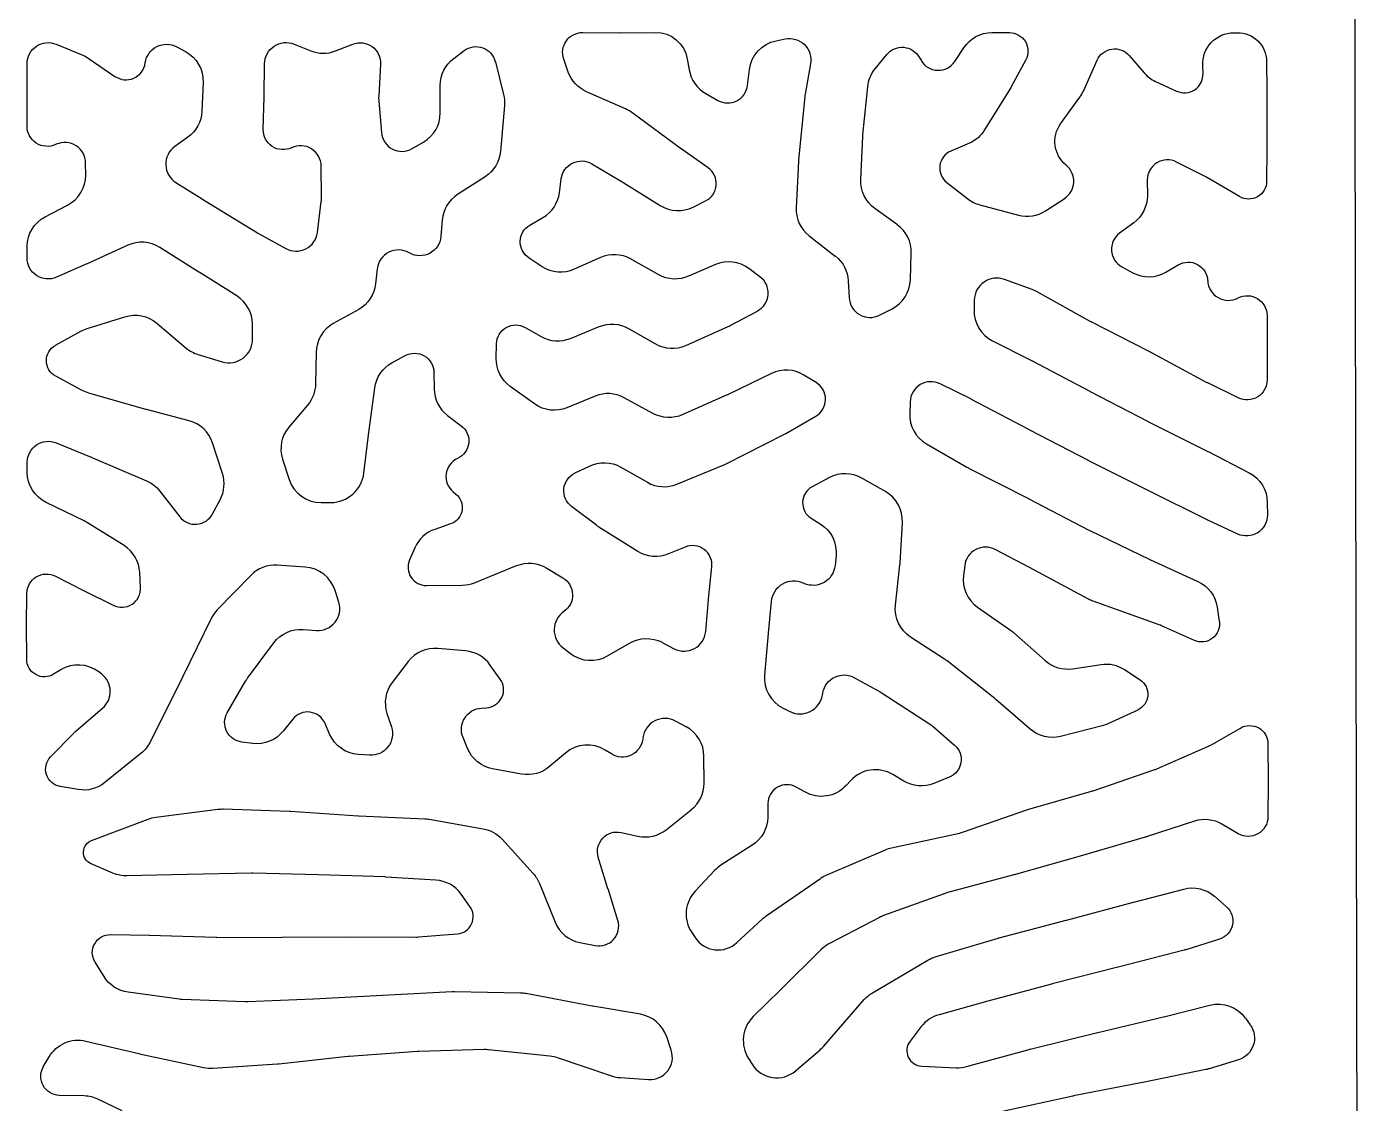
# Model space of a CAD drawing. Header units: inches. Extents: x 126 to 186, y 0 to 60.
# Drawn here: x 132.5 to 140.02, y 47.15 to 53.24 of the extents above; entities that cross this region are included whole.
import ezdxf

# ---------------------------------------------------------------- set-up
doc = ezdxf.new("R2010")
doc.units = ezdxf.units.IN
doc.header["$LTSCALE"] = 100
doc.header["$MEASUREMENT"] = 0
doc.layers.add('Default', color=18, linetype='Continuous', true_color=0x000000)

msp = doc.modelspace()

# ---------------------------------------------------------------- linework, layer by layer
at = {"layer": 'Default'}
for p, q in [((135.6384, 53.2042), (135.8457, 53.2025)), ((135.8495, 53.2025), (136.0499, 53.2048)), ((136.731, 53.1575), (136.7819, 53.1679)), ((137.9514, 53.2037), (138.0504, 53.2036)), ((139.3185, 53.2031), (139.339, 53.2033)), ((132.6614, 53.138), (132.8136, 53.0757)), ((133.344, 53.1233), (133.3927, 53.0971)), ((134.0067, 53.1387), (134.1008, 53.1007)), ((134.2415, 53.1001), (134.3385, 53.1383)), ((134.9094, 53.0577), (134.9685, 53.102)), ((137.2911, 52.9988), (137.3575, 53.0799)), ((137.7416, 53.0409), (137.7925, 53.1182)), ((138.727, 53.0745), (138.8118, 52.9764)), ((132.4975, 52.853), (132.498, 53.0288)), ((132.8495, 53.0562), (132.9944, 52.9562)), ((133.1655, 53.0308), (133.1659, 53.0338)), ((133.8381, 52.8443), (133.8402, 53.0278)), ((134.4957, 53.0245), (134.4853, 52.8438)), ((135.1445, 53.0393), (135.1906, 52.8543)), ((135.557, 52.9806), (135.5312, 53.0542)), ((136.2295, 53.055), (136.2402, 52.9926)), ((136.5698, 52.9052), (136.5806, 52.9942)), ((136.9265, 53.0265), (136.8954, 52.8565)), ((137.5406, 53.0646), (137.5507, 53.047)), ((138.1426, 53.0491), (138.0625, 52.9)), ((138.4685, 52.8731), (138.5461, 53.0477)), ((139.1445, 52.9729), (139.1426, 53.0178)), ((139.5034, 53.0417), (139.5046, 52.8793)), ((133.4924, 52.9224), (133.4861, 52.7595)), ((138.8759, 52.9281), (138.9952, 52.8729)), ((132.4975, 52.6749), (132.4975, 52.8525)), ((134.8333, 52.7494), (134.8333, 52.9055)), ((135.8804, 52.7725), (135.6597, 52.8697)), ((136.3341, 52.8591), (136.4025, 52.8205)), ((137.2224, 52.6262), (137.2491, 52.8972)), ((138.0567, 52.8899), (137.9101, 52.6532)), ((139.5046, 52.8778), (139.5045, 52.5413)), ((133.8329, 52.6565), (133.838, 52.8412)), ((134.4857, 52.8169), (134.5008, 52.6386)), ((135.1955, 52.792), (135.1729, 52.5322)), ((136.8931, 52.8406), (136.8587, 52.4849)), ((138.3398, 52.6883), (138.4488, 52.839)), ((136.1967, 52.5446), (135.9167, 52.7514)), ((137.2103, 52.3725), (137.2217, 52.6164)), ((132.6629, 52.5722), (132.6594, 52.5706)), ((133.407, 52.6125), (133.3328, 52.5593)), ((134.6748, 52.548), (134.7387, 52.585)), ((136.3473, 52.4384), (136.2001, 52.5422)), ((137.824, 52.5788), (137.7187, 52.5332)), ((139.5045, 52.541), (139.5041, 52.3638)), ((132.829, 52.3976), (132.8288, 52.4657)), ((136.858, 52.4758), (136.8454, 52.2135)), ((139.1601, 52.3881), (138.9945, 52.472)), ((134.1625, 52.2748), (134.1603, 52.4487)), ((135.69, 52.4619), (135.852, 52.3661)), ((133.339, 52.3557), (133.4924, 52.2592)), ((135.0868, 52.3891), (134.9307, 52.2882)), ((135.5067, 52.2978), (135.5172, 52.3778)), ((135.8558, 52.3637), (136.0767, 52.2258)), ((137.6961, 52.3567), (137.8146, 52.2641)), ((138.8297, 52.3706), (138.8298, 52.2815)), ((139.3509, 52.2763), (139.1705, 52.3824)), ((133.4946, 52.2579), (133.7995, 52.0717)), ((134.1388, 52.0739), (134.161, 52.2485)), ((136.262, 52.2169), (136.3331, 52.2523)), ((138.254, 52.1956), (138.3598, 52.2641)), ((132.6004, 52.1628), (132.7267, 52.2285)), ((137.4167, 52.117), (137.2886, 52.2098)), ((137.8824, 52.2303), (138.1016, 52.1716)), ((134.8446, 52.1448), (134.8365, 52.0506)), ((135.3399, 52.1156), (135.4134, 52.1581)), ((138.7528, 52.1285), (138.6726, 52.0691)), ((133.8066, 52.0677), (133.9597, 51.983)), ((136.919, 52.054), (137.0658, 51.9405)), ((132.498, 51.9289), (132.4981, 51.9946)), ((133.0674, 52.0015), (132.8381, 51.897)), ((133.4692, 51.849), (133.2478, 51.9892)), ((134.6592, 51.9575), (134.6565, 51.959)), ((137.4903, 51.8054), (137.4951, 51.9571)), ((132.8354, 51.8958), (132.6634, 51.8206)), ((134.4775, 51.8679), (134.468, 51.7832)), ((135.4093, 51.8799), (135.3348, 51.9286)), ((135.7391, 51.9315), (135.5905, 51.8654)), ((136.0681, 51.8345), (135.9093, 51.9236)), ((136.3883, 51.8917), (136.2368, 51.8259)), ((136.6404, 51.8233), (136.577, 51.8701)), ((138.686, 51.879), (138.7476, 51.8457)), ((138.9347, 51.8491), (139.0049, 51.8906)), ((133.6829, 51.7147), (133.4698, 51.8487)), ((137.1394, 51.7998), (137.1442, 51.7052)), ((138.1788, 51.7509), (138.0217, 51.8079)), ((138.511, 51.5689), (138.2063, 51.7383)), ((134.3721, 51.6386), (134.2283, 51.5579)), ((137.3157, 51.606), (137.3866, 51.6421)), ((137.8516, 51.6914), (137.8503, 51.6348)), ((139.3418, 51.7027), (139.3432, 51.7034)), ((132.8366, 51.5298), (133.0511, 51.597)), ((136.4717, 51.5471), (136.6261, 51.6295)), ((138.8406, 51.3997), (138.5166, 51.566)), ((139.5068, 51.6041), (139.5075, 51.4216)), ((132.6582, 51.4354), (132.8014, 51.5147)), ((133.2304, 51.5609), (133.3974, 51.4201)), ((133.7723, 51.4709), (133.7718, 51.555)), ((135.3136, 51.5365), (135.4037, 51.4854)), ((135.5698, 51.4749), (135.7307, 51.5412)), ((135.8971, 51.5306), (136.0499, 51.4435)), ((136.2214, 51.435), (136.4596, 51.5412)), ((135.1499, 51.3607), (135.1515, 51.444)), ((137.9549, 51.4608), (138.1749, 51.3501)), ((139.5075, 51.4203), (139.5071, 51.2401)), ((133.4649, 51.3835), (133.6003, 51.3425)), ((134.1312, 51.3952), (134.1285, 51.2175)), ((134.56, 51.3363), (134.6351, 51.3773)), ((138.1787, 51.3482), (138.5044, 51.1753)), ((139.1647, 51.226), (138.8437, 51.3981)), ((132.8097, 51.1805), (132.6595, 51.2607)), ((134.7976, 51.2826), (134.799, 51.1882)), ((136.7058, 51.2766), (136.4607, 51.1577)), ((136.958, 51.2246), (136.8882, 51.2675)), ((134.4258, 50.9145), (134.4628, 51.1944)), ((135.3659, 51.1041), (135.2286, 51.2032)), ((137.8318, 51.1323), (137.658, 51.2177)), ((139.344, 51.1385), (139.1713, 51.2226)), ((133.1688, 51.073), (132.8467, 51.1655)), ((135.7093, 51.1483), (135.5495, 51.0824)), ((136.0352, 51.0504), (135.8729, 51.1393)), ((136.4548, 51.1549), (136.2035, 51.0434)), ((137.489, 51.1168), (137.4866, 51.0503)), ((138.1635, 50.957), (137.8367, 51.1298)), ((138.5063, 51.1743), (138.8351, 51.0044)), ((133.4135, 51.0089), (133.1731, 51.0719)), ((134.0834, 51.0976), (133.9777, 50.9729)), ((134.8745, 51.0393), (134.952, 50.9808)), ((136.7867, 50.9377), (136.9552, 51.0345)), ((138.8371, 51.0034), (139.1715, 50.8356)), ((134.4014, 50.7134), (134.4256, 50.9125)), ((136.4452, 50.7638), (136.7781, 50.933)), ((138.4973, 50.7835), (138.1647, 50.9563)), ((132.662, 50.884), (132.8608, 50.8033)), ((133.6021, 50.7102), (133.5462, 50.8835)), ((137.5814, 50.8788), (137.8103, 50.7466)), ((139.1736, 50.8345), (139.4053, 50.7147)), ((132.4989, 50.7177), (132.499, 50.7744)), ((132.8644, 50.8018), (133.1735, 50.669)), ((133.9418, 50.7918), (133.9786, 50.6776)), ((135.595, 50.7136), (135.677, 50.7529)), ((135.8531, 50.7467), (136.0042, 50.6607)), ((136.1705, 50.6501), (136.4314, 50.7574)), ((137.8191, 50.7417), (138.1585, 50.5691)), ((138.8338, 50.6145), (138.4997, 50.7823)), ((137.033, 50.6873), (136.936, 50.6359)), ((137.349, 50.6093), (137.2153, 50.6848)), ((133.2487, 50.6108), (133.3604, 50.4665)), ((134.9067, 50.6063), (134.9213, 50.5945)), ((139.1675, 50.4485), (138.8344, 50.6142)), ((132.8207, 50.4422), (132.6059, 50.5466)), ((133.5461, 50.4822), (133.5889, 50.5623)), ((134.1609, 50.5459), (134.2142, 50.5463)), ((135.7154, 50.4176), (135.5758, 50.5233)), ((138.1605, 50.5681), (138.4986, 50.3909)), ((139.508, 50.5467), (139.5083, 50.4759)), ((136.9298, 50.4576), (136.9814, 50.4254)), ((137.4322, 50.204), (137.4453, 50.4331)), ((139.3405, 50.3682), (139.1722, 50.4462)), ((133.046, 50.3026), (132.8384, 50.4324)), ((134.8914, 50.4253), (134.8027, 50.3948)), ((135.9498, 50.2699), (135.7293, 50.408)), ((138.5041, 50.3881), (138.8442, 50.2239)), ((134.6902, 50.2912), (134.6598, 50.2216)), ((136.2171, 50.2944), (136.1235, 50.2555)), ((137.0701, 50.2454), (137.0647, 50.1903)), ((138.1629, 50.1797), (137.9705, 50.2806)), ((138.8479, 50.2221), (139.1155, 50.1)), ((133.1396, 50.0668), (133.1349, 50.1519)), ((133.7618, 50.1347), (133.5726, 49.9389)), ((134.0699, 50.1818), (133.9108, 50.1922)), ((135.0265, 50.0933), (135.265, 50.1898)), ((135.4347, 50.1761), (135.5258, 50.1209)), ((136.3502, 50.0001), (136.3684, 50.182)), ((137.4064, 49.9655), (137.4314, 50.1942)), ((137.7977, 50.1905), (137.7906, 50.1348)), ((138.4969, 49.9999), (138.1646, 50.1787)), ((132.6579, 50.1304), (132.8202, 50.0479)), ((134.7554, 50.0772), (134.9574, 50.0795)), ((136.8894, 50.089), (136.8843, 50.0913)), ((132.4953, 49.8534), (132.4966, 50.0322)), ((132.8213, 50.0473), (132.9852, 49.9654)), ((134.2597, 49.9824), (134.2388, 50.049)), ((136.3335, 49.8172), (136.35, 49.9983)), ((136.7038, 49.9867), (136.6864, 49.8074)), ((138.8969, 49.8551), (138.5232, 49.9882)), ((137.87, 49.9553), (138.0559, 49.825)), ((139.2244, 49.9557), (139.2367, 49.8744)), ((132.4956, 49.6603), (132.4953, 49.8517)), ((133.5386, 49.8905), (133.3764, 49.5597)), ((139.0956, 49.7669), (138.9107, 49.8495)), ((134.0581, 49.8288), (134.1339, 49.8233)), ((136.0866, 49.7559), (136.1553, 49.72)), ((136.6862, 49.8053), (136.6661, 49.5703)), ((137.6839, 49.6607), (137.4918, 49.7855)), ((138.0727, 49.8117), (138.2528, 49.6524)), ((133.7444, 49.5539), (133.8921, 49.7526)), ((134.9768, 49.7072), (134.8198, 49.7211)), ((135.5275, 49.7239), (135.5685, 49.6927)), ((135.7794, 49.6797), (135.9029, 49.7517)), ((134.6521, 49.6474), (134.5615, 49.529)), ((135.172, 49.5485), (135.1143, 49.6287)), ((137.9673, 49.438), (137.6981, 49.6505)), ((138.4069, 49.6068), (138.5686, 49.631)), ((132.6877, 49.6), (132.6475, 49.5754)), ((132.9198, 49.5754), (132.9025, 49.5887)), ((133.3758, 49.5585), (133.1929, 49.1916)), ((133.6292, 49.3582), (133.7327, 49.5361)), ((137.1751, 49.5561), (137.3192, 49.4758)), ((138.7013, 49.6018), (138.7885, 49.5444)), ((136.9936, 49.4575), (136.9959, 49.4707)), ((137.3301, 49.4692), (137.5979, 49.2955)), ((132.7744, 49.255), (132.9249, 49.3837)), ((135.0668, 49.3844), (135.0948, 49.3861)), ((136.7705, 49.3841), (136.8095, 49.3646)), ((138.1677, 49.2649), (137.9739, 49.4326)), ((133.9991, 49.3214), (133.9455, 49.2541)), ((134.5319, 49.3541), (134.5571, 49.2773)), ((136.2229, 49.2788), (136.1627, 49.3108)), ((138.7754, 49.373), (138.6069, 49.2955)), ((132.6305, 49.1077), (132.7613, 49.2428)), ((134.2074, 49.2374), (134.1825, 49.2963)), ((137.6193, 49.2794), (137.7406, 49.1738)), ((138.5741, 49.2839), (138.3386, 49.2244)), ((139.2109, 49.1868), (139.3561, 49.2714)), ((133.7736, 49.184), (133.7118, 49.1917)), ((134.9871, 49.1557), (134.9619, 49.217)), ((135.9785, 49.216), (135.9775, 49.2081)), ((138.8826, 49.0407), (139.1919, 49.1772)), ((139.5114, 49.1827), (139.5126, 48.9669)), ((133.1424, 49.1287), (132.9377, 48.963)), ((134.4333, 49.1177), (134.3697, 49.1219)), ((135.5405, 49.13), (135.451, 49.0534)), ((135.8003, 49.1246), (135.765, 49.1467)), ((136.3241, 48.9591), (136.3236, 49.1117)), ((135.2929, 49.0108), (135.1284, 49.0411)), ((137.4529, 48.9712), (137.3909, 49.0084)), ((138.5227, 48.917), (138.8673, 49.0348)), ((132.7861, 48.9233), (132.6851, 48.9406)), ((136.8938, 48.9097), (136.8457, 48.937)), ((137.1539, 48.9749), (137.1267, 48.9457)), ((137.7105, 48.9939), (137.6221, 48.958)), ((139.5126, 48.9647), (139.5114, 48.7694)), ((138.1592, 48.8127), (138.5135, 48.9141)), ((133.2251, 48.7671), (133.5761, 48.8121)), ((133.6063, 48.8136), (133.9806, 48.8017)), ((133.9875, 48.8014), (134.3688, 48.7753)), ((136.1099, 48.6966), (136.2523, 48.8097)), ((136.6851, 48.845), (136.684, 48.7655)), ((137.791, 48.6839), (138.1486, 48.8094)), ((132.8624, 48.6352), (133.182, 48.7563)), ((134.3731, 48.775), (134.7458, 48.758)), ((134.77, 48.7554), (135.0753, 48.7018)), ((139.0964, 48.7442), (138.8241, 48.6553)), ((139.3438, 48.6738), (139.251, 48.7278)), ((135.1832, 48.6423), (135.3586, 48.4487)), ((135.8555, 48.6809), (135.9506, 48.6598)), ((137.3839, 48.5946), (137.7682, 48.6775)), ((138.8179, 48.6534), (138.4508, 48.5472)), ((136.5965, 48.6081), (136.4197, 48.495)), ((137.0151, 48.4397), (137.3489, 48.5834)), ((132.9833, 48.4509), (132.8596, 48.5038)), ((135.781, 48.3625), (135.7266, 48.5417)), ((138.4497, 48.5469), (138.0767, 48.4415)), ((133.4032, 48.4429), (133.0622, 48.4356)), ((133.7668, 48.4513), (133.4035, 48.4429)), ((134.1444, 48.4407), (133.7766, 48.4513)), ((134.5197, 48.4292), (134.1448, 48.4407)), ((134.8086, 48.411), (134.5258, 48.4289)), ((136.384, 48.4655), (136.2751, 48.3502)), ((136.6745, 48.2086), (136.9821, 48.4214)), ((138.0746, 48.441), (137.6955, 48.3386)), ((135.001, 48.2629), (134.9507, 48.3326)), ((135.3941, 48.3921), (135.4819, 48.1739)), ((135.8367, 48.1836), (135.7814, 48.3612)), ((137.6805, 48.3339), (137.3387, 48.2104)), ((138.753, 48.286), (139.0358, 48.3607)), ((138.3733, 48.1844), (138.7524, 48.2858)), ((139.2096, 48.3198), (139.2767, 48.261)), ((136.5099, 48.058), (136.653, 48.1914)), ((137.3155, 48.2002), (137.0339, 48.0536)), ((137.9929, 48.0858), (138.3718, 48.184)), ((132.9703, 48.1035), (133.1875, 48.0997)), ((133.1901, 48.0997), (133.565, 48.0879)), ((134.7106, 48.09), (134.9287, 48.1069)), ((136.2544, 48.1155), (136.2734, 48.0866)), ((133.571, 48.0878), (133.9382, 48.0879)), ((133.9392, 48.0879), (134.3158, 48.0901)), ((134.3172, 48.0901), (134.6956, 48.0894)), ((135.6216, 48.0585), (135.7089, 48.0413)), ((137.6313, 47.9774), (137.9859, 48.0839)), ((139.2383, 48.0782), (139.0469, 48.0177)), ((136.9883, 48.0204), (136.754, 47.7897)), ((137.2764, 47.7745), (137.5894, 47.9591)), ((139.0371, 48.0149), (138.6644, 47.9188)), ((132.9327, 47.8658), (132.8819, 47.9481)), ((138.6637, 47.9186), (138.2912, 47.8241)), ((138.2886, 47.8234), (137.929, 47.7266)), ((133.3566, 47.7383), (133.0688, 47.7774)), ((133.7303, 47.7234), (133.3751, 47.7367)), ((134.1154, 47.7386), (133.7452, 47.7234)), ((134.5067, 47.7585), (134.1173, 47.7387)), ((134.9001, 47.7794), (134.5071, 47.7585)), ((135.2859, 47.7727), (134.9137, 47.7796)), ((135.6916, 47.699), (135.3175, 47.7695)), ((136.7536, 47.7893), (136.6023, 47.6393)), ((136.9993, 47.4713), (137.2296, 47.7356)), ((137.9278, 47.7263), (137.6525, 47.6505)), ((135.9646, 47.6527), (135.6951, 47.6983)), ((138.9311, 47.641), (139.1824, 47.7048)), ((137.5522, 47.5829), (137.4888, 47.5001)), ((138.5495, 47.5492), (138.9288, 47.6404)), ((139.3837, 47.6312), (139.4116, 47.5921)), ((132.8304, 47.5013), (133.1295, 47.4304)), ((136.1386, 47.449), (136.1131, 47.5255)), ((138.167, 47.4555), (138.5487, 47.549)), ((133.1339, 47.4294), (133.4958, 47.3526)), ((134.3183, 47.4157), (134.7043, 47.4436)), ((134.7125, 47.444), (135.0811, 47.4546)), ((135.1062, 47.4536), (135.4533, 47.4176)), ((136.842, 47.3333), (136.9801, 47.4522)), ((137.8078, 47.357), (138.162, 47.4542)), ((132.5896, 47.3556), (132.6222, 47.4118)), ((133.5476, 47.3488), (133.9139, 47.3727)), ((133.9217, 47.3734), (134.3117, 47.4151)), ((135.4949, 47.4085), (135.8007, 47.3044)), ((136.5751, 47.4034), (136.5958, 47.3704)), ((137.5544, 47.3592), (137.749, 47.3504)), ((139.345, 47.3955), (139.1785, 47.3448)), ((135.8493, 47.2946), (136.0111, 47.2839)), ((139.1611, 47.3404), (138.8034, 47.2673)), ((138.8019, 47.267), (138.4127, 47.1908)), ((132.8211, 47.1908), (132.6799, 47.1943)), ((133.0359, 47.1074), (132.8973, 47.1727)), ((138.4088, 47.19), (138.0115, 47.1036))]:
    msp.add_line(p, q, dxfattribs=at)
at = {"layer": 'Default', "extrusion": (0, 0, -1)}
for centre, radius, start, end in [((-132.6165, 53.0284), 0.1185, 0.16334, 112.28835), ((-133.2863, 53.0163), 0.1216, 8.2923, 118.33109), ((-133.9613, 53.0264), 0.1211, 0.67206, 111.98418), ((-134.3807, 53.0311), 0.1152, 68.5129, 183.28364), ((-135.6375, 53.0915), 0.1127, 340.65463, 90.46467), ((-136.052, 53.0247), 0.1801, 89.34529, 170.30126), ((-136.7693, 52.9714), 0.19, 6.91213, 78.37692), ((-136.8065, 53.0485), 0.122, 78.37692, 190.37017), ((-137.9512, 53.0137), 0.19, 33.36376, 90.0717), ((-138.0502, 53.0988), 0.1049, 90.0717, 208.24596), ((-139.3201, 53.0254), 0.1777, 357.55699, 89.46549), ((-139.3405, 53.0404), 0.1629, 89.46549, 179.56453), ((-132.7416, 52.8998), 0.19, 112.28835, 124.61436), ((-133.3026, 52.9298), 0.19, 118.33109, 182.22749), ((-135.0357, 53.0122), 0.1121, 53.16457, 166.03074), ((-137.4438, 53.0094), 0.1115, 39.26626, 150.27779), ((-138.6451, 53.0037), 0.1083, 23.96864, 139.17305), ((-135.0233, 52.9056), 0.19, 359.97755, 53.16457), ((-137.4382, 52.8785), 0.19, 5.64089, 39.26626), ((-135.7363, 53.0435), 0.19, 293.76485, 340.65463), ((-132.6875, 52.8525), 0.19, 0.00076, 0.16334), ((-135.0062, 52.8084), 0.19, 166.03074, 184.95633), ((-137.8951, 52.9899), 0.19, 208.24596, 211.76783), ((-139.3146, 52.8778), 0.19, 179.56453, 180.01921), ((-133.2962, 52.7669), 0.19, 182.22749, 234.33756), ((-132.612, 52.6749), 0.1145, 245.56832, 0.00076), ((-133.9446, 52.6534), 0.1117, 244.39101, 1.60193), ((-137.4114, 52.6075), 0.19, 2.67595, 5.64089), ((-137.7485, 52.7532), 0.19, 211.76783, 246.60218), ((-138.4791, 52.5876), 0.1718, 309.25468, 35.87501), ((-136.3096, 52.6975), 0.19, 305.17343, 306.4519), ((-139.3145, 52.5414), 0.19, 180.01921, 180.11889), ((-134.9836, 52.5486), 0.19, 184.95633, 237.11837), ((-135.6314, 52.3628), 0.1151, 7.50688, 120.60653), ((-135.7552, 52.2025), 0.19, 120.60653, 121.97063), ((-137.4001, 52.3637), 0.19, 305.92536, 2.67595), ((-139.4025, 52.364), 0.1017, 180.11889, 300.46579), ((-138.6398, 52.2812), 0.19, 179.91153, 233.50987), ((-132.6881, 51.9943), 0.19, 0.08483, 62.51559), ((-135.3949, 52.0205), 0.1098, 303.16507, 59.95432), ((-134.7181, 52.0607), 0.1188, 184.87213, 299.69085), ((-136.9497, 51.7902), 0.19, 127.69389, 177.10312), ((-132.6161, 51.9288), 0.1181, 246.38897, 0.08483), ((-132.7593, 52.0699), 0.19, 245.4939, 246.38897), ((-135.5133, 52.039), 0.19, 246.00071, 303.16507), ((-139.0608, 51.7958), 0.1101, 59.43671, 177.14263), ((-133.5709, 52.0095), 0.19, 302.15262, 302.33534), ((-136.1611, 52.0002), 0.19, 246.51941, 299.30787), ((-134.2792, 51.8043), 0.19, 186.37496, 240.71314), ((-139.3945, 51.6037), 0.1122, 62.7596, 179.76924), ((-133.1079, 51.4157), 0.19, 72.59294, 130.15149), ((-135.803, 51.3655), 0.19, 67.62281, 119.68027), ((-138.6033, 51.735), 0.19, 297.159, 299.06688), ((-132.8934, 51.3485), 0.19, 61.04046, 72.59294), ((-135.26, 51.442), 0.1086, 1.03517, 119.56669), ((-132.7063, 51.3484), 0.0994, 298.09815, 61.04046), ((-139.3175, 51.4208), 0.19, 179.76924, 180.13967), ((-134.6511, 51.1696), 0.19, 7.51782, 61.34232), ((-134.6878, 51.281), 0.1098, 61.34232, 179.14583), ((-135.3399, 51.3572), 0.19, 305.84668, 1.03517), ((-138.0896, 51.1804), 0.19, 116.69933, 117.96476), ((-133.9385, 51.2205), 0.19, 180.89358, 220.28193), ((-139.2545, 51.3934), 0.19, 295.97589, 298.20094), ((-139.3937, 51.2404), 0.1134, 180.13967, 295.97589), ((-132.8992, 51.3481), 0.19, 286.0188, 298.09815), ((-136.3778, 51.3286), 0.19, 244.11434, 246.07283), ((-133.2212, 51.2557), 0.19, 284.67077, 286.0188), ((-135.4771, 51.2581), 0.19, 247.60268, 305.84668), ((-136.1265, 51.2171), 0.19, 246.07283, 298.69766), ((-134.8869, 50.8946), 0.1081, 127.04403, 245.75353), ((-132.6175, 50.7742), 0.1185, 0.0694, 112.08585), ((-134.6142, 50.8896), 0.19, 6.92829, 7.51782), ((-138.2523, 51.1249), 0.19, 297.45863, 297.86612), ((-139.0863, 50.6658), 0.19, 116.64499, 117.35984), ((-132.7894, 50.6273), 0.19, 112.08585, 113.25989), ((-135.7591, 50.5816), 0.19, 64.39099, 119.66563), ((-138.585, 50.9521), 0.19, 296.66794, 297.45863), ((-132.6889, 50.7175), 0.19, 295.91161, 0.0694), ((-133.0984, 50.4944), 0.19, 113.25989, 142.24997), ((-135.6434, 50.6126), 0.112, 307.1415, 64.39099), ((-139.318, 50.5459), 0.19, 117.35984, 179.74542), ((-134.8595, 50.5182), 0.0982, 129.01399, 251.06041), ((-138.9191, 50.7843), 0.19, 296.45211, 296.66794), ((-138.0723, 50.3998), 0.19, 116.96633, 117.65702), ((-139.2521, 50.6186), 0.19, 294.8747, 296.45211), ((-139.3902, 50.4754), 0.1181, 179.74542, 294.8747), ((-135.8302, 50.569), 0.19, 302.04654, 307.1415), ((-136.881, 50.2641), 0.19, 121.88728, 185.65119), ((-135.3363, 50.0136), 0.19, 67.98267, 121.21267), ((-136.0506, 50.431), 0.19, 247.44822, 302.04654), ((-132.6076, 50.0314), 0.111, 0.403, 116.94766), ((-136.9407, 50.2026), 0.1246, 185.65119, 294.2885), ((-135.4668, 50.0235), 0.1139, 121.21267, 235.11512), ((-139.0366, 49.9272), 0.19, 114.53655, 171.37458), ((-136.5392, 49.9811), 0.19, 5.19408, 5.72573), ((-138.587, 50.1672), 0.19, 289.61168, 298.28779), ((-137.5953, 49.9449), 0.19, 303.0118, 6.24344), ((-132.6853, 49.8521), 0.19, 359.89676, 0.403), ((-134.0446, 49.6393), 0.19, 36.61526, 94.09446), ((-139.1368, 49.8592), 0.1011, 171.37458, 294.08475), ((-135.9986, 49.5876), 0.19, 59.7512, 117.61449), ((-137.9468, 49.6694), 0.19, 125.02742, 131.49432), ((-132.5954, 49.6605), 0.0998, 238.5423, 359.89676), ((-138.5968, 49.4431), 0.19, 81.47723, 123.37709), ((-133.2058, 49.6433), 0.19, 206.1203, 206.50269), ((-133.8969, 49.4406), 0.19, 30.18016, 36.61526), ((-137.1158, 49.4497), 0.1218, 9.92682, 119.1272), ((-138.7344, 49.4623), 0.0983, 123.37709, 245.31575), ((-137.2267, 49.3098), 0.19, 119.1272, 122.97825), ((-135.0742, 49.2632), 0.1215, 337.65114, 86.50223), ((-133.7255, 49.3022), 0.1113, 277.05539, 30.18016), ((-132.8978, 49.1106), 0.19, 44.08966, 49.48602), ((-133.7969, 49.3726), 0.19, 218.56885, 277.05539), ((-134.3824, 49.3115), 0.19, 273.81749, 337.05306), ((-134.4414, 49.2392), 0.1218, 161.78183, 273.81749), ((-137.4945, 49.1361), 0.19, 122.97825, 131.04335), ((-138.292, 49.4086), 0.19, 255.81874, 310.85835), ((-138.5276, 49.4682), 0.19, 245.31575, 255.81874), ((-139.4081, 49.1822), 0.1033, 59.7638, 179.68068), ((-133.0228, 49.2764), 0.19, 206.50269, 230.99705), ((-135.1628, 49.228), 0.19, 280.43993, 337.65114), ((-135.8621, 49.2232), 0.1164, 187.44213, 302.08967), ((-137.6703, 49.0931), 0.107, 131.04335, 247.92539), ((-132.7019, 49.0386), 0.0994, 279.70526, 44.08966), ((-135.3274, 49.1977), 0.19, 229.41341, 280.43993), ((-132.8182, 49.1106), 0.19, 230.99705, 279.70526), ((-136.9875, 49.075), 0.19, 222.90288, 299.55738), ((-137.5507, 49.1341), 0.19, 247.92539, 300.99482), ((-139.3226, 48.9659), 0.19, 179.68068, 180.35384), ((-133.6003, 48.6237), 0.19, 82.68196, 91.81511), ((-133.9745, 48.6118), 0.19, 91.81511, 93.91967), ((-138.2115, 48.6301), 0.19, 70.67084, 74.03632), ((-133.2494, 48.5786), 0.19, 69.25061, 82.68196), ((-134.7372, 48.5682), 0.19, 92.61003, 99.94569), ((-135.0424, 48.5147), 0.19, 99.94569, 137.82523), ((-136.4941, 48.7682), 0.19, 180.79141, 237.38455), ((-139.3999, 48.7701), 0.1115, 180.35384, 300.22282), ((-132.8875, 48.569), 0.0708, 293.17473, 69.25061), ((-135.8318, 48.5736), 0.1099, 343.13085, 102.49069), ((-138.7651, 48.8359), 0.19, 251.90381, 253.87418), ((-137.424, 48.4088), 0.19, 66.71887, 77.82063), ((-138.398, 48.7297), 0.19, 253.87418, 254.22553), ((-133.0581, 48.6255), 0.19, 268.77609, 293.17473), ((-133.3991, 48.6328), 0.19, 268.67202, 268.77609), ((-135.2178, 48.3211), 0.19, 137.82523, 158.06734), ((-137.0902, 48.2652), 0.19, 55.32599, 66.71887), ((-138.0251, 48.6244), 0.19, 254.22553, 254.89144), ((-135.9628, 48.4177), 0.19, 342.71093, 343.13085), ((-139.0844, 48.177), 0.19, 75.20143, 131.25128), ((-138.8015, 48.1023), 0.19, 75.02456, 75.20143), ((-139.206, 48.1804), 0.1072, 131.25128, 252.45574), ((-136.7826, 48.0524), 0.19, 47.02307, 55.32599), ((-132.9685, 48.0016), 0.1019, 328.28507, 90.99726), ((-133.1842, 47.9097), 0.19, 90.99726, 91.79499), ((-134.3169, 47.9001), 0.19, 89.67557, 90.09449), ((-138.0406, 47.9019), 0.19, 73.28726, 75.47372), ((-137.686, 47.7954), 0.19, 59.47082, 73.28726), ((-138.9897, 48.1989), 0.19, 252.45574, 255.54482), ((-138.6169, 48.1028), 0.19, 255.54482, 255.76272), ((-133.0944, 47.9656), 0.19, 277.73566, 328.28507), ((-133.3822, 47.9265), 0.19, 272.13877, 277.73566), ((-133.7374, 47.9133), 0.19, 267.65318, 272.13877), ((-134.1076, 47.9284), 0.19, 267.0844, 267.65318), ((-134.497, 47.9483), 0.19, 266.96148, 267.0844), ((-137.3729, 47.6108), 0.19, 41.06616, 59.47082), ((-139.2291, 47.5206), 0.19, 75.76177, 144.42205), ((-135.7268, 47.8857), 0.19, 279.60608, 280.67318), ((-139.3077, 47.5177), 0.1277, 144.42205, 253.04211), ((-132.7866, 47.3164), 0.19, 30.12973, 103.33541), ((-138.594, 47.3645), 0.19, 76.23184, 76.47274), ((-134.718, 47.2541), 0.19, 85.87194, 88.35407), ((-135.0865, 47.2647), 0.19, 88.35407, 95.93208), ((-138.2122, 47.2709), 0.19, 74.65938, 76.23184), ((-132.6826, 47.3017), 0.1074, 271.43814, 30.12973), ((-134.332, 47.2262), 0.19, 83.89133, 85.87194), ((-135.4336, 47.2286), 0.19, 95.93208, 108.79476), ((-139.1231, 47.5265), 0.19, 253.04211, 258.45212), ((-138.7654, 47.4534), 0.19, 258.45212, 258.9306)]:
    msp.add_arc(centre, radius, start, end, dxfattribs=at)
at = {"layer": 'Default'}
for centre, radius, start, end in [((135.8473, 53.3925), 0.19, 269.53533, 270.65471), ((134.1719, 53.2769), 0.19, 248.01582, 291.4871), ((133.0568, 53.0466), 0.1098, 235.38564, 351.7077), ((136.4275, 53.0246), 0.19, 189.69874, 240.56896), ((137.648, 53.1025), 0.1121, 209.72221, 326.63624), ((138.9556, 53.1006), 0.19, 220.82695, 245.18281), ((139.0394, 52.9684), 0.1052, 245.18281, 2.44301), ((133.6481, 52.8465), 0.19, 358.39807, 359.32794), ((134.675, 52.833), 0.19, 176.71636, 184.83999), ((136.4579, 52.9187), 0.1128, 240.56896, 353.08787), ((137.0823, 52.8223), 0.19, 169.62983, 174.46874), ((138.2948, 52.9503), 0.19, 324.12499, 336.03136), ((135.8038, 52.5986), 0.19, 53.5481, 66.23515), ((134.6433, 52.7494), 0.19, 300.12875, 0.02245), ((134.6165, 52.6484), 0.1161, 184.83999, 300.12875), ((132.7115, 52.4654), 0.1174, 0.14712, 114.43168), ((133.4044, 52.4596), 0.1227, 125.66244, 237.82366), ((134.0434, 52.4472), 0.1169, 0.71851, 115.60899), ((137.0478, 52.4666), 0.19, 174.46874, 177.24281), ((137.7598, 52.4383), 0.1035, 113.39782, 232.01391), ((138.9432, 52.3708), 0.1135, 63.13388, 180.08847), ((132.639, 52.3971), 0.19, 297.48441, 0.14712), ((136.2847, 52.3496), 0.1087, 296.44593, 54.82657), ((138.2957, 52.3632), 0.118, 302.91303, 50.74532), ((139.0742, 52.2186), 0.19, 59.53421, 63.13388), ((133.5936, 52.42), 0.19, 237.82366, 238.60159), ((133.9725, 52.2724), 0.19, 352.7756, 0.71851), ((135.0339, 52.1286), 0.19, 122.88163, 175.12787), ((135.3183, 52.3226), 0.19, 300.04568, 352.49312), ((137.9316, 52.4138), 0.19, 232.01391, 255.00282), ((136.1774, 52.387), 0.19, 238.02937, 296.44593), ((137.0352, 52.2043), 0.19, 177.24281, 232.30611), ((138.1507, 52.3551), 0.19, 255.00282, 302.91303), ((137.3052, 51.9631), 0.19, 358.19258, 54.07464), ((133.1462, 51.8286), 0.19, 57.66466, 114.5061), ((133.8985, 52.2339), 0.19, 238.60159, 241.05586), ((134.0184, 52.0892), 0.1214, 241.05586, 352.7756), ((138.7397, 51.9783), 0.1129, 126.49013, 241.57909), ((134.597, 51.8546), 0.1203, 60.30915, 173.62504), ((135.8163, 51.7579), 0.19, 60.69213, 113.99929), ((136.464, 51.7174), 0.19, 53.50041, 113.48059), ((136.572, 51.7309), 0.1149, 298.09239, 53.50041), ((137.3004, 51.8114), 0.19, 296.97226, 358.19258), ((137.9784, 51.6886), 0.1269, 70.0594, 178.71739), ((138.8381, 52.0128), 0.19, 241.57909, 300.56329), ((139.2881, 51.8072), 0.1174, 182.85737, 297.2404), ((133.5818, 51.5539), 0.19, 0.33476, 57.84738), ((138.114, 51.5723), 0.19, 60.93312, 70.0594), ((137.2621, 51.7112), 0.1181, 182.89688, 296.97226), ((138.0402, 51.6305), 0.19, 178.71739, 243.30067), ((134.3212, 51.3922), 0.19, 119.28686, 179.10642), ((136.3822, 51.7147), 0.19, 294.02488, 298.09239), ((133.5199, 51.5653), 0.19, 229.84851, 253.17254), ((133.6389, 51.4701), 0.1333, 253.17254, 0.33476), ((135.4974, 51.6506), 0.19, 240.43331, 292.37719), ((136.144, 51.6085), 0.19, 240.31973, 294.02488), ((138.7539, 51.2307), 0.19, 61.79906, 62.841), ((136.7887, 51.1056), 0.19, 58.42196, 115.88566), ((134.9889, 51.191), 0.19, 180.85417, 232.95597), ((136.9, 51.1304), 0.1106, 299.88962, 58.42196), ((137.6062, 51.1125), 0.1173, 63.81246, 177.90215), ((135.7817, 50.9726), 0.19, 61.30234, 112.39732), ((137.7479, 50.9618), 0.19, 62.13388, 63.81246), ((138.5935, 51.3431), 0.19, 242.03524, 242.68368), ((137.6765, 51.0433), 0.19, 177.90215, 239.98355), ((133.3654, 50.8251), 0.19, 17.88309, 75.32923), ((134.1227, 50.8501), 0.19, 139.71807, 197.86193), ((138.9223, 51.1733), 0.19, 242.68368, 243.35501), ((136.692, 51.1024), 0.19, 296.9468, 299.88962), ((134.9774, 50.6936), 0.1123, 114.24647, 230.98601), ((136.3591, 50.9331), 0.19, 292.37479, 296.9468), ((137.9053, 50.9111), 0.19, 239.98355, 243.03367), ((133.4213, 50.6518), 0.19, 331.89936, 17.88309), ((134.1595, 50.7359), 0.19, 197.86193, 270.42713), ((134.2128, 50.7363), 0.19, 270.42713, 353.07171), ((136.0982, 50.8258), 0.19, 240.33437, 292.37479), ((137.1219, 50.5194), 0.19, 60.55117, 117.90238), ((136.9841, 50.5449), 0.1029, 117.90238, 238.11272), ((137.2556, 50.4439), 0.19, 356.73676, 60.55117), ((132.7377, 50.2713), 0.19, 57.97245, 64.08839), ((133.4482, 50.5345), 0.111, 217.75003, 331.89936), ((134.8643, 50.2151), 0.19, 108.93959, 156.40081), ((138.5868, 50.5592), 0.19, 242.34298, 244.22728), ((132.9452, 50.1415), 0.19, 3.12851, 57.97245), ((136.2592, 50.193), 0.1098, 354.27427, 112.55178), ((137.9153, 50.1756), 0.1186, 62.31709, 172.76447), ((134.7543, 50.1803), 0.1031, 156.40081, 270.63343), ((138.9268, 50.395), 0.19, 244.22728, 245.46345), ((133.8984, 50.0026), 0.19, 86.26153, 135.97981), ((134.0575, 49.9922), 0.19, 17.38826, 86.26153), ((137.2425, 50.2149), 0.19, 353.75656, 356.73676), ((137.9791, 50.1108), 0.19, 172.76447, 234.97258), ((138.0746, 50.0114), 0.19, 61.71221, 62.31709), ((133.0329, 50.0609), 0.1068, 243.44187, 3.12851), ((134.9553, 50.2694), 0.19, 270.63343, 292.01733), ((136.8315, 49.9743), 0.1283, 65.7115, 174.46137), ((132.9063, 50.2172), 0.19, 243.05234, 243.44187), ((134.1426, 49.9457), 0.1227, 265.90554, 17.38826), ((133.7092, 49.8068), 0.19, 135.97981, 153.8797), ((135.6049, 49.8254), 0.1276, 124.88488, 232.68488), ((138.8331, 49.6761), 0.19, 65.91525, 70.38832), ((136.2119, 49.8282), 0.1221, 242.38551, 354.80592), ((136.8755, 49.7891), 0.19, 174.46137, 175.10536), ((134.803, 49.5319), 0.19, 84.92758, 142.56314), ((134.96, 49.5179), 0.19, 35.67847, 84.92758), ((135.6837, 49.8438), 0.19, 232.68488, 300.2488), ((132.7868, 49.4379), 0.19, 52.50534, 121.4577), ((137.5804, 49.5014), 0.19, 51.71215, 56.9882), ((138.3787, 49.7947), 0.19, 228.50568, 278.52277), ((132.8447, 49.4775), 0.1234, 310.51398, 52.50534), ((135.0886, 49.4886), 0.1027, 273.49777, 35.67847), ((136.8554, 49.5541), 0.19, 175.10536, 243.46028), ((134.7123, 49.4135), 0.19, 142.56314, 198.21817), ((136.8669, 49.4797), 0.1286, 243.46028, 350.07318), ((137.8496, 49.2889), 0.19, 49.14165, 51.71215), ((134.0833, 49.2543), 0.1077, 22.94694, 141.43115), ((136.1035, 49.1996), 0.126, 61.97459, 172.55787), ((136.1336, 49.1111), 0.19, 0.18199, 61.97459), ((135.6641, 48.9857), 0.19, 57.91033, 130.58659), ((139.1152, 49.351), 0.19, 293.8009, 300.2362), ((137.2931, 48.8456), 0.19, 59.00518, 137.09712), ((138.8059, 49.2145), 0.19, 288.86803, 293.8009), ((136.1341, 48.9585), 0.19, 308.46583, 0.18199), ((136.7927, 48.8435), 0.1075, 60.44262, 179.20859), ((138.4612, 49.0967), 0.19, 285.96368, 288.86803), ((134.3818, 48.9648), 0.19, 266.08033, 267.38997), ((139.1554, 48.5636), 0.19, 59.77718, 108.09619), ((135.9917, 48.8453), 0.19, 257.50931, 308.46583), ((137.7281, 48.8632), 0.19, 282.17937, 289.32916), ((136.5221, 48.335), 0.19, 122.61545, 136.62527), ((133.7712, 48.2613), 0.19, 88.36299, 91.32798), ((134.1389, 48.2508), 0.19, 88.23706, 88.36299), ((134.5138, 48.2393), 0.19, 86.37873, 88.23706), ((134.7966, 48.2214), 0.19, 35.81639, 86.37873), ((136.4132, 48.2197), 0.19, 136.62527, 213.25829), ((137.745, 48.1552), 0.19, 105.10856, 109.86168), ((134.921, 48.2052), 0.0986, 274.43215, 35.81639), ((135.7304, 48.1505), 0.1113, 258.89324, 17.28907), ((137.4032, 48.0317), 0.19, 109.86168, 117.50683), ((138.3242, 48.3679), 0.19, 284.52628, 284.97544), ((135.6582, 48.2449), 0.19, 201.93266, 258.89324), ((133.571, 48.2778), 0.19, 268.20501, 270.01732), ((133.9381, 48.2779), 0.19, 270.01732, 270.32443), ((134.6959, 48.2794), 0.19, 269.90551, 274.43215), ((136.4037, 48.172), 0.1558, 213.25829, 312.97693), ((137.1216, 47.8851), 0.19, 117.50683, 134.56598), ((138.338, 47.64), 0.19, 104.23728, 105.06136), ((134.9102, 47.5897), 0.19, 88.93274, 93.03852), ((135.2823, 47.5827), 0.19, 79.32682, 88.93274), ((136.8874, 47.6543), 0.19, 134.56598, 134.74255), ((137.9783, 47.5432), 0.19, 105.06136, 105.4092), ((135.9328, 47.4654), 0.19, 18.46036, 80.39392), ((137.703, 47.4673), 0.19, 105.4092, 142.52879), ((136.7361, 47.5044), 0.19, 134.74255, 212.09104), ((138.8843, 47.8252), 0.19, 283.52726, 284.23823), ((137.5583, 47.4468), 0.0877, 142.52879, 267.42492), ((133.1733, 47.6153), 0.19, 256.66459, 258.01622), ((136.0195, 47.4092), 0.1256, 266.18908, 18.46036), ((136.8561, 47.5961), 0.19, 310.73719, 318.93384), ((133.5353, 47.5384), 0.19, 258.01622, 273.72759), ((133.9015, 47.5623), 0.19, 273.72759, 276.10867), ((136.7349, 47.4577), 0.1642, 212.09104, 310.73719), ((137.7575, 47.5402), 0.19, 267.42492, 285.34062), ((135.862, 47.4842), 0.19, 251.20524, 266.18908), ((132.8163, 47.0008), 0.19, 64.76906, 88.56186), ((138.4492, 47.0044), 0.19, 101.0694, 102.27223)]:
    msp.add_arc(centre, radius, start, end, dxfattribs=at)
msp.add_open_spline([(140, 54.202), (140.0113, 48.1908), (140.0226, 42.1795)], degree=2, dxfattribs=at)

doc.saveas('drawing.dxf')
